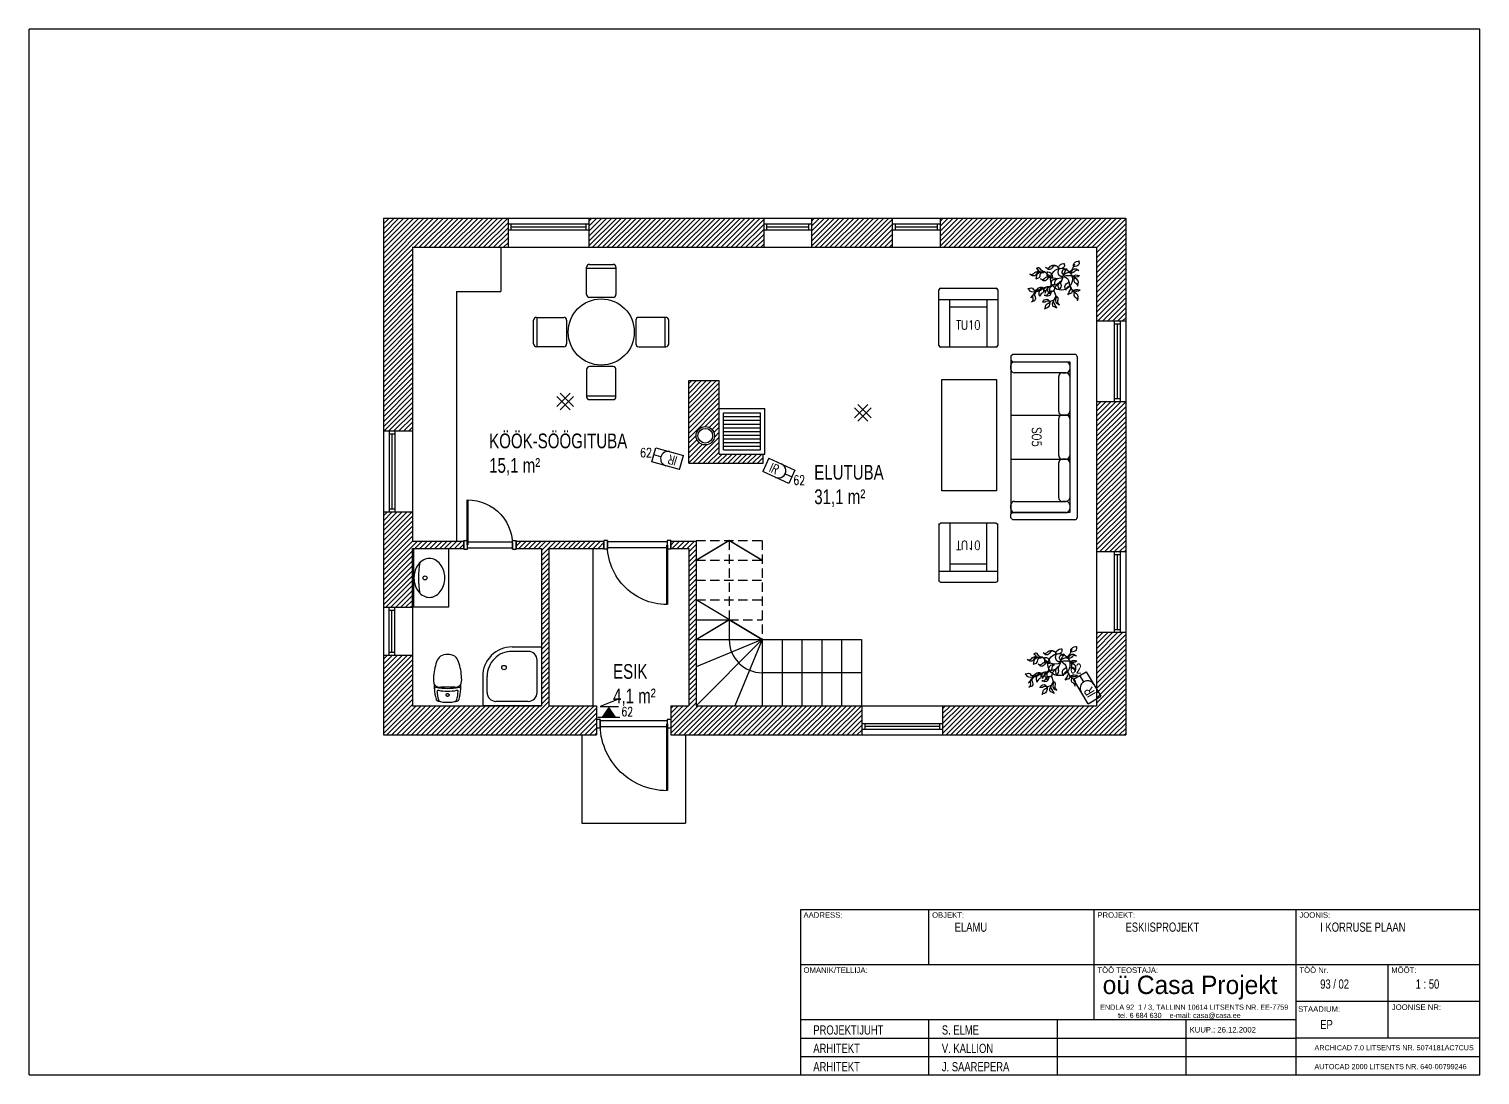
# Model space of a CAD drawing. Header units: millimetres. Extents: x -12537 to 28259, y 15551 to 29789.
# Drawn here: x 8509 to 28259, y 15551 to 29789 of the extents above; entities that cross this region are included whole.
import ezdxf
from ezdxf.enums import TextEntityAlignment as Align

# ---------------------------------------------------------------- set-up
doc = ezdxf.new("R2010")
doc.units = ezdxf.units.MM
doc.linetypes.add('DASHED', pattern=[19.05, 12.7, -6.35])
for name, color, linetype in [('A6SANITKAL', 4, 'Continuous'), ('A9SKALKD0', 7, 'Continuous'), ('A9SKALKD1', 7, 'Continuous'), ('A9SKALKD2', 7, 'Continuous'), ('A9SKALKD3', 7, 'Continuous'), ('AJILLUST', 7, 'Continuous'), ('aken', 4, 'Continuous'), ('ASIRTOKAL', 11, 'Continuous'), ('ASKASVIT', 82, 'Continuous'), ('hats', 7, 'Continuous'), ('NÕRK_TING', 7, 'Continuous'), ('NÕRK_TXT', 2, 'Continuous'), ('PP_TING', 7, 'Continuous'), ('SISUSTUS', 6, 'Continuous'), ('UKS', 2, 'Continuous'), ('VAL_TING', 7, 'Continuous')]:
    doc.layers.add(name, color=color, linetype=linetype)
doc.layers.get('PP_TING').off()
doc.layers.get('VAL_TING').off()
doc.styles.add('ARIAL', font='Arial')
doc.styles.add('ELEKTER', font='romans.shx', dxfattribs={"width": 0.75})
doc.styles.add('KIRJANURK', font='')
doc.styles.add('S', font='simplex', dxfattribs={"width": 0.8})
doc.styles.get("Standard").update_dxf_attribs({"font": 'swisscl.ttf'})
doc.styles.get('KIRJANURK').set_extended_font_data('BrushScript BT')
pattern_1 = [(45, (0, 5250.76), (-33.67596, 33.67596), [])]

# ---------------------------------------------------------------- blocks, each defined once
blk = doc.blocks.new('AS43005P')
at = {"layer": 'ASIRTOKAL', "linetype": 'Continuous'}
for p, q in [((30, 0), (2220, 0)), ((0, -30), (0, -875)), ((100, -124.9), (100, -100)), ((100, -100), (124.9, -100)), ((100, -870), (100, -130)), ((100, -850), (100, -150)), ((130, -100), (2120, -100)), ((150, -100), (200, -100)), ((250, -150), (250, -850)), ((250, -200), (250, -150)), ((300, -100), (775, -100)), ((825, -900), (825, -100)), ((825, -150), (825, -200)), ((825, -150), (825, -200)), ((875, -100), (1950, -100)), ((1425, -900), (1425, -100)), ((1425, -150), (1425, -200)), ((1425, -150), (1425, -200)), ((2000, -850), (2000, -150)), ((2000, -150), (2000, -200)), ((2050, -100), (2100, -100)), ((2125.1, -100), (2150, -100)), ((2150, -100), (2150, -124.9)), ((2150, -870), (2150, -130)), ((2150, -150), (2150, -850)), ((2250, -30), (2250, -875)), ((775, -250), (300, -250)), ((1375, -250), (875, -250)), ((1950, -250), (1475, -250)), ((0, -875), (25, -900)), ((25, -900), (75, -900)), ((100, -875), (75, -900)), ((75, -900), (2175, -900)), ((100, -875.1), (100, -875)), ((200, -900), (150, -900)), ((2100, -900), (2050, -900)), ((2150, -875), (2175, -900)), ((2150, -875.1), (2150, -875)), ((2225, -900), (2175, -900)), ((2250, -875), (2225, -900))]:
    blk.add_line(p, q, dxfattribs=at)
for centre, radius, start, end in [((30, -30), 30, 90, 180), ((2220, -30), 30, 0, 90), ((150, -150), 50, 90, 180), ((200, -150), 50, 0, 90), ((300, -150), 50, 90, 180), ((775, -150), 50, 0, 90), ((875, -150), 50, 90, 180), ((1375, -150), 50, 0, 90), ((1475, -150), 50, 90, 180), ((1950, -150), 50, 0, 90), ((2050, -150), 50, 90, 180), ((2100, -150), 50, 0, 90), ((300, -200), 50, 180, 270), ((775, -200), 50, 270, 0), ((875, -200), 50, 180, 270), ((1375, -200), 50, 270, 0), ((1475, -200), 50, 180, 270), ((1950, -200), 50, 270, 0), ((150, -850), 50, 180, 270), ((200, -850), 50, 270, 0), ((2050, -850), 50, 180, 270), ((2100, -850), 50, 270, 0)]:
    blk.add_arc(centre, radius, start, end, dxfattribs=at)
at = {"layer": 'A9SKALKD0', "style": 'S', "width": 0.8, "flags": 1}
blk.add_attdef('A9SKALKD0', text='', height=50, dxfattribs=at).set_placement((1125, -862.5), align=Align.MIDDLE)
at = {"layer": 'A9SKALKD1', "style": 'S', "width": 0.8}
blk.add_attdef('A9SKALKD1', text='', height=125, dxfattribs=at).set_placement((1125, -550), align=Align.MIDDLE)
at = {"layer": 'A9SKALKD2', "style": 'S', "width": 0.8, "flags": 1}
blk.add_attdef('A9SKALKD2', text='', height=50, dxfattribs=at).set_placement((1125, -712.5), align=Align.MIDDLE)
at = {"layer": 'A9SKALKD3', "style": 'S', "width": 0.8, "flags": 1}
blk.add_attdef('A9SKALKD3', text='', height=50, dxfattribs=at).set_placement((1125, -787.5), align=Align.MIDDLE)
blk = doc.blocks.new('Sofa suur')
at = {"layer": 'AJILLUST'}
blk.add_blockref('AS43005P', (-30, 0), dxfattribs=at).add_auto_attribs({'A9SKALKD1': 'SO5'})
blk = doc.blocks.new('4ülaud')
at = {"layer": 'SISUSTUS', "linetype": 'Continuous'}
for p, q in [((26377, 26712), (26377, 27082)), ((26377, 27072), (26777, 27072)), ((26417, 27122), (26737, 27122)), ((26777, 27082), (26777, 26712)), ((26737, 26672), (26417, 26672)), ((25656, 26041), (25656, 26361)), ((25696, 26401), (26066, 26401)), ((25706, 26001), (25706, 26401)), ((26106, 26361), (26106, 26041)), ((27047, 26361), (27047, 26041)), ((27457, 26401), (27087, 26401)), ((27447, 26001), (27447, 26401)), ((27497, 26041), (27497, 26361)), ((26066, 26001), (25696, 26001)), ((27087, 26001), (27457, 26001)), ((26377, 25691), (26377, 25321)), ((26737, 25731), (26417, 25731)), ((26777, 25321), (26777, 25691)), ((26377, 25331), (26777, 25331)), ((26417, 25281), (26737, 25281))]:
    blk.add_line(p, q, dxfattribs=at)
at = {"layer": 'SISUSTUS'}
blk.add_circle((26577, 26201), 450, dxfattribs=at)
at = {"layer": 'SISUSTUS', "linetype": 'Continuous'}
for centre, start, end in [((26417, 27082), 90, 180), ((26737, 27082), 0, 90), ((26417, 26712), 180, 270), ((26737, 26712), 270, 0), ((25696, 26361), 90, 180), ((26066, 26361), 0, 90), ((27087, 26361), 90, 180), ((27457, 26361), 0, 90), ((25696, 26041), 180, 270), ((26066, 26041), 270, 0), ((27087, 26041), 180, 270), ((27457, 26041), 270, 0), ((26417, 25691), 90, 180), ((26737, 25691), 0, 90), ((26417, 25321), 180, 270), ((26737, 25321), 270, 0)]:
    blk.add_arc(centre, 40, start, end, dxfattribs=at)
blk = doc.blocks.new('AS40010P')
at = {"layer": 'ASIRTOKAL', "linetype": 'Continuous'}
for p, q in [((-380, 800), (380, 800)), ((-400, 20), (-400, 780)), ((-400, 650), (400, 650)), ((-250, 0), (-250, 650)), ((250, 650), (250, 0)), ((400, 780), (400, 20)), ((-250, 550), (250, 550)), ((380, 0), (-380, 0))]:
    blk.add_line(p, q, dxfattribs=at)
for centre, start, end in [((-380, 780), 90, 180), ((380, 780), 0, 90), ((-380, 20), 180, 270), ((380, 20), 270, 0)]:
    blk.add_arc(centre, 20, start, end, dxfattribs=at)
at = {"layer": 'A9SKALKD0', "style": 'S', "width": 0.8, "flags": 1}
blk.add_attdef('A9SKALKD0', text='', height=50, dxfattribs=at).set_placement((0, -187.5), align=Align.MIDDLE)
at = {"layer": 'A9SKALKD1', "style": 'S', "width": 0.8}
blk.add_attdef('A9SKALKD1', text='', height=125, dxfattribs=at).set_placement((0, 300), align=Align.MIDDLE)
at = {"layer": 'A9SKALKD2', "style": 'S', "width": 0.8, "flags": 1}
blk.add_attdef('A9SKALKD2', text='', height=50, dxfattribs=at).set_placement((0, -37.5), align=Align.MIDDLE)
at = {"layer": 'A9SKALKD3', "style": 'S', "width": 0.8, "flags": 1}
blk.add_attdef('A9SKALKD3', text='', height=50, dxfattribs=at).set_placement((0, -112.5), align=Align.MIDDLE)
blk = doc.blocks.new('Tugitool')
at = {"layer": 'AJILLUST'}
blk.add_blockref('AS40010P', (0, -800), dxfattribs=at).add_auto_attribs({'A9SKALKD1': 'TU10'})
blk = doc.blocks.new('AS91101P')
at = {"layer": 'ASKASVIT'}
for points in [[(-19, 68), (-19, 76), (-18, 85), (-13, 94), (-6, 101), (3, 105), (13, 107), (18, 107), (20, 108), (19, 105), (19, 101), (20, 97), (20, 90), (18, 84), (12, 78), (4, 73), (-6, 70), (-19, 68)], [(15, 19), (15, 29), (25, 39), (43, 45), (58, 51), (72, 67), (84, 89), (91, 104)], [(81, 84), (81, 92), (82, 101), (87, 110), (94, 117), (103, 121), (113, 123), (118, 123), (120, 124), (119, 121), (119, 117), (120, 113), (120, 106), (118, 100), (112, 94), (104, 89), (94, 86), (81, 84)], [(-148, 48), (-154, 49), (-158, 48), (-165, 44), (-172, 33), (-180, 25), (-186, 23), (-196, 23), (-201, 25), (-208, 31), (-216, 35), (-210, 33), (-204, 32), (-196, 34), (-187, 39), (-182, 45), (-174, 50), (-166, 52), (-158, 52), (-148, 48), (-143, 47)], [(10, 13), (0, -10), (-26, -33), (-69, -47), (-117, -58), (-156, -74), (-186, -98), (-210, -127)], [(-131, 47), (-147, 45), (-157, 41), (-166, 34), (-170, 25), (-172, 14), (-173, 7), (-174, 1), (-172, 3), (-168, 5), (-160, 7), (-153, 10), (-147, 17), (-146, 24), (-144, 32), (-140, 40), (-137, 43), (-131, 47)], [(-172.408037, 73.209592), (-168.362328, 71.931999), (-163.855267, 69.76719), (-159.738581, 64.018025), (-153.776484, 54.719993), (-148.772581, 49.432181), (-141.994245, 45.067075), (-133.476964, 43.86046), (-123.220738, 45.812337), (-114.774434, 49.077295), (-111.225566, 50.922705), (-115.697139, 50.851728), (-125.101637, 51.59699), (-131.879974, 55.962097), (-138.693799, 62.56299), (-143.271837, 69.199372), (-148.27574, 74.487184), (-154.131371, 77.077857), (-159.951513, 77.432743), (-171.52082, 73.670944)], [(11, 15), (-5, 6), (-30, 2), (-65, 10), (-92, 29), (-110, 49), (-139, 48), (-164, 58)], [(-74, 15), (-80, 16), (-84, 15), (-91, 11), (-98, 0), (-106, -8), (-112, -10), (-122, -10), (-127, -8), (-134, -2), (-142, 2), (-136, 0), (-130, -1), (-122, 1), (-113, 6), (-108, 12), (-100, 17), (-92, 19), (-84, 19), (-74, 15), (-69, 14)], [(-40, 92), (-46, 93), (-50, 92), (-57, 88), (-64, 77), (-72, 69), (-78, 67), (-88, 67), (-93, 69), (-100, 75), (-108, 79), (-102, 77), (-96, 76), (-88, 78), (-79, 83), (-74, 89), (-66, 94), (-58, 96), (-50, 96), (-40, 92), (-35, 91)], [(-60, 8), (-60, 16), (-61, 25), (-66, 34), (-73, 41), (-82, 45), (-92, 47), (-97, 47), (-99, 48), (-98, 45), (-98, 41), (-99, 37), (-99, 30), (-97, 24), (-91, 18), (-83, 13), (-73, 10), (-60, 8)], [(-30, 1), (-46, -1), (-56, -5), (-65, -12), (-69, -21), (-71, -32), (-72, -39), (-73, -45), (-71, -43), (-67, -41), (-59, -39), (-52, -36), (-46, -29), (-45, -22), (-43, -14), (-39, -6), (-36, -3), (-30, 1)], [(12, 19), (-4, 18), (-17, 27), (-22, 49), (-19, 68), (-26, 87), (-41, 93)], [(35.533614, 72.845728), (28.063016, 61.005535), (24.639831, 53.706097), (17.702847, 42.711632), (13.746048, 34.566465), (13.303048, 30.116325), (16.02146, 21.306657), (13.081548, 27.891254), (8.45018, 35.54308), (5.198154, 43.507019), (4.483312, 49.870116), (6.527155, 56.85744), (10.262454, 62.777537), (15.467709, 65.405335), (21.297192, 65.274448), (31.707701, 70.530044), (35.533614, 72.845728)], [(19, 21), (33, 25), (61, 25), (78, 19), (89, 4)], [(19, 18), (41, 4), (47, -8), (51, -21), (54, -43), (66, -61), (74, -76), (87, -88)], [(51, 46), (57, 45), (61, 46), (68, 50), (75, 61), (83, 69), (89, 71), (99, 71), (104, 69), (111, 63), (119, 59), (113, 61), (107, 62), (99, 60), (90, 55), (85, 49), (77, 44), (69, 42), (61, 42), (51, 46), (46, 47)], [(73, 21), (78, 22), (82, 23), (88, 25), (93, 28), (100, 29), (108, 27), (116, 26), (120, 25), (123, 26), (120, 23), (111, 17), (101, 14), (95, 14), (90, 16), (85, 19), (81, 20), (73, 21)], [(110.004686, -46.651928), (114.717597, -31.231536), (115.153258, -20.470022), (112.442193, -9.39527), (105.862521, -2.066701), (96.640174, 4.253767), (90.65996, 8.026967), (85.59244, 11.391523), (86.60054, 8.748848), (86.791354, 4.280784), (85.347592, -3.838055), (85.225169, -11.452844), (89.162165, -19.789514), (95.142379, -23.562713), (101.626644, -28.657251), (107.293621, -35.577176), (108.805772, -39.541189), (110.004686, -46.651928)], [(-168.141996, -78.629011), (-182.791845, -85.365623), (-193.397943, -87.239305), (-204.736087, -86.036609), (-212.88019, -80.498235), (-220.379379, -72.205939), (-224.919851, -66.785227), (-228.933071, -62.214225), (-226.179149, -62.859139), (-221.725809, -62.44955), (-213.873633, -59.930953), (-206.343914, -58.789317), (-197.554897, -61.573769), (-193.014424, -66.994481), (-187.096992, -72.73765), (-179.48014, -77.426315), (-175.349258, -78.393686), (-168.141996, -78.629011)], [(-177.569946, -92.380082), (-181.755632, -96.793701), (-183.164674, -100.668569), (-183.76559, -108.708401), (-178.564564, -120.664543), (-176.409558, -131.771115), (-178.108697, -137.863153), (-183.703426, -146.15164), (-188.158488, -149.176938), (-197.04789, -151.622041), (-204.839067, -156.014939), (-199.824533, -152.160793), (-195.638847, -147.747174), (-192.820761, -139.997438), (-191.929749, -129.740436), (-194.105477, -122.239356), (-193.773937, -112.811202), (-190.955852, -105.061467), (-186.480069, -98.430677), (-177.569946, -92.380082), (-173.943733, -88.795312)], [(-124, -58), (-130, -57), (-134, -58), (-141, -62), (-148, -73), (-156, -81), (-162, -83), (-172, -83), (-177, -81), (-184, -75), (-192, -71), (-186, -73), (-180, -74), (-172, -72), (-163, -67), (-158, -61), (-150, -56), (-142, -54), (-134, -54), (-124, -58), (-119, -59)], [(-147.004686, -118.651928), (-151.717597, -103.231536), (-152.153258, -92.470022), (-149.442193, -81.39527), (-142.862521, -74.066701), (-133.640174, -67.746233), (-127.65996, -63.973033), (-122.59244, -60.608477), (-123.60054, -63.251152), (-123.791354, -67.719216), (-122.347592, -75.838055), (-122.225169, -83.452844), (-126.162165, -91.789514), (-132.142379, -95.562713), (-138.626644, -100.657251), (-144.293621, -107.577176), (-145.805772, -111.541189), (-147.004686, -118.651928)], [(-110.627529, -95.347107), (-105.382752, -82.366648), (-101.458561, -75.32387), (-96.588411, -63.270587), (-92.289593, -55.300633), (-88.936734, -52.341184), (-80.198743, -49.400519), (-87.260304, -50.86146), (-96.176217, -51.573147), (-104.539581, -53.586637), (-110.121418, -56.724007), (-114.598158, -62.464983), (-117.220547, -68.955212), (-116.312154, -74.714971), (-112.800157, -79.369633), (-110.983372, -90.889151), (-110.627529, -95.347107)], [(-53.91555, -80.7068), (-59.982251, -81.14855), (-63.634051, -83.0628), (-69.494602, -88.599401), (-73.705952, -100.938952), (-79.595953, -110.598553), (-84.955854, -113.955854), (-94.674355, -116.311854), (-100.004805, -115.546154), (-108.221356, -111.364253), (-116.938557, -109.361653), (-110.636256, -109.891753), (-104.569556, -109.450003), (-97.265955, -105.621503), (-89.697304, -98.641852), (-86.251654, -91.632751), (-79.654853, -84.888701), (-72.351252, -81.0602), (-64.576451, -79.1754), (-53.91555, -80.7068), (-48.8207, -80.50065)], [(-80.423726, -100.257381), (-80.210658, -86.259002), (-79.089021, -78.275148), (-78.891173, -65.276654), (-77.754317, -56.292915), (-75.693672, -52.323817), (-68.603169, -46.431045), (-74.66335, -50.339267), (-82.7233, -54.217051), (-89.798585, -59.109939), (-93.874217, -64.048483), (-95.980519, -71.017234), (-96.087053, -78.016424), (-93.163495, -83.061502), (-88.209732, -86.13725), (-82.362618, -96.227406), (-80.423726, -100.257381)], [(-25, -34), (-43, -53), (-51, -79), (-39, -114), (-52, -142), (-77, -151)], [(1.77361, -11.361729), (-11.742813, -20.154129), (-18.988558, -28.122767), (-24.023594, -38.352548), (-23.687364, -48.195664), (-20.678111, -58.963412), (-18.517836, -65.696407), (-16.794661, -71.529988), (-15.87003, -68.856964), (-13.146571, -65.309743), (-6.825458, -60.014129), (-1.840856, -54.2562), (0.495938, -45.337714), (-1.664336, -38.60472), (-3.362294, -30.535213), (-3.261426, -21.59151), (-1.874479, -17.581974), (1.77361, -11.361729)], [(28.995314, -75.651928), (24.282403, -60.231536), (23.846742, -49.470022), (26.557807, -38.39527), (33.137479, -31.066701), (42.359826, -24.746233), (48.34004, -20.973033), (53.40756, -17.608477), (52.39946, -20.251152), (52.208646, -24.719216), (53.652408, -32.838055), (53.774831, -40.452844), (49.837835, -48.789514), (43.857621, -52.562713), (37.373356, -57.657251), (31.706379, -64.577176), (30.194228, -68.541189), (28.995314, -75.651928)], [(42.466386, -105.845728), (49.936984, -94.005535), (53.360169, -86.706097), (60.297153, -75.711632), (64.253952, -67.566465), (64.696952, -63.116325), (61.97854, -54.306657), (64.918452, -60.891254), (69.54982, -68.54308), (72.801846, -76.507019), (73.516688, -82.870116), (71.472845, -89.85744), (67.737546, -95.777537), (62.532291, -98.405335), (56.702808, -98.274448), (46.292299, -103.530044), (42.466386, -105.845728)], [(77, -77), (82, -76), (86, -75), (92, -73), (97, -70), (104, -69), (112, -71), (120, -72), (124, -73), (127, -72), (124, -75), (115, -81), (105, -84), (99, -84), (94, -82), (89, -79), (85, -78), (77, -77)], [(109.004686, -145.651928), (113.717597, -130.231536), (114.153258, -119.470022), (111.442193, -108.39527), (104.862521, -101.066701), (95.640174, -94.746233), (89.65996, -90.973033), (84.59244, -87.608477), (85.60054, -90.251152), (85.791354, -94.719216), (84.347592, -102.838055), (84.225169, -110.452844), (88.162165, -118.789514), (94.142379, -122.562713), (100.626644, -127.657251), (106.293621, -134.577176), (107.805772, -138.541189), (109.004686, -145.651928)], [(-77.741186, -152.204427), (-85.477311, -149.934546), (-97.845847, -149.795573), (-105.628297, -151.648537), (-111.9747, -155.215494), (-118.784343, -156.836837), (-124.111615, -156.049327), (-128.697702, -154.057391), (-126.520469, -154.566956), (-124.065291, -151.926482), (-122.304975, -146.367589), (-118.367426, -141.318262), (-109.102605, -137.056444), (-100.115729, -135.944666), (-92.147982, -139.187353), (-85.894228, -143.866088), (-77.972806, -151.231621)], [(-77.741186, -152.204427), (-78.80664, -160.681738), (-80.61328, -170.363476), (-84.133912, -181.481261), (-90.063398, -191.116675), (-98.864978, -197.324105), (-115.171063, -202.234461), (-112.484265, -200.566793), (-110.260708, -196.953513), (-108.732012, -190.421814), (-107.944502, -185.094542), (-107.388613, -178.794463), (-104.655491, -173.00395), (-97.799523, -167.259761), (-91.453121, -163.692805), (-85.616284, -162.303082), (-82.41992, -158.458181), (-77.741186, -152.204427)], [(-32.466386, -193.845728), (-39.936984, -182.005535), (-43.360169, -174.706097), (-50.297153, -163.711632), (-54.253952, -155.566465), (-54.696952, -151.116325), (-51.97854, -142.306657), (-54.918452, -148.891254), (-59.54982, -156.54308), (-62.801846, -164.507019), (-63.516688, -170.870116), (-61.472845, -177.85744), (-57.737546, -183.777537), (-52.532291, -186.405335), (-46.702808, -186.274448), (-36.292299, -191.530044), (-32.466386, -193.845728)], [(-40.162274, -113.995527), (-38.270277, -117.79294), (-36.695849, -122.538588), (-37.970599, -129.493803), (-40.515626, -140.241958), (-40.842141, -147.514742), (-39.272186, -155.422665), (-34.222387, -162.386825), (-25.692744, -168.407223), (-17.476198, -172.213582), (-13.683257, -173.483859), (-16.841059, -170.317112), (-22.839093, -163.035382), (-24.409049, -155.12746), (-24.39563, -145.640636), (-22.803311, -137.737186), (-22.476796, -130.464402), (-24.68189, -124.45295), (-28.470357, -120.020398), (-39.214039, -114.313096)]]:
    blk.add_lwpolyline(points, dxfattribs=at)
blk.add_circle((0, 0), 74.886581, dxfattribs=at)
blk = doc.blocks.new('Poosas1')
at = {"layer": 'AJILLUST'}
blk.add_blockref('AS91101P', (0, 0), dxfattribs=at)
blk = doc.blocks.new('K-kauss')
at = {"layer": 'A6SANITKAL', "linetype": 'Continuous'}
for p, q in [((0, 0), (0, 490)), ((0, 490), (800, 490)), ((0, 470), (800, 470)), ((800, 490), (800, 0)), ((800, 0), (0, 0))]:
    blk.add_line(p, q, dxfattribs=at)
blk.add_lwpolyline([(135, 260, 0.120996), (154, 182, 0.105143), (213, 112, 0.088469), (296, 67, 0.079458), (400, 50, 0.079458), (504, 67, 0.088469), (587, 112, 0.105143), (646, 182, 0.120996), (665, 260, 0.120996), (646, 338, 0.105143), (587, 408, 0.088469), (504, 453, 0.079458), (400, 470, 0.079458), (296, 453, 0.088469), (213, 408, 0.105143), (154, 338, 0.120996)], format="xyb", close=True, dxfattribs=at)
blk.add_circle((400, 320), 27, dxfattribs=at)
blk.add_arc((400, -702), 1112, 79.1193, 100.8807, dxfattribs=at)
blk = doc.blocks.new('Uks710')
for p, q in [((-1681, 795), (-1631, 795)), ((-1681, 795), (-1681, 675)), ((-1631, 795), (-1631, 675)), ((-1021, 795), (-1021, 675)), ((-1021, 795), (-971, 795)), ((-971, 795), (-971, 675)), ((-1681, 675), (-1631, 675)), ((-1631, 775), (-1021, 775)), ((-1631, 735), (-1631, 122)), ((-1631, 695), (-1021, 695)), ((-1021, 675), (-971, 675))]:
    blk.add_line(p, q)
at = {"const_width": 30}
blk.add_lwpolyline([(-1631, 735), (-1631, 122)], dxfattribs=at)
blk.add_arc((-1631, 735), 613, 270, 5.6176)
blk = doc.blocks.new('Duss80x80')
at = {"layer": 'A6SANITKAL', "linetype": 'Continuous'}
for p, q in [((41100, 19900), (41100, 20700)), ((41100, 20700), (41900, 20700)), ((41280, 20640), (41720, 20640)), ((41900, 20300), (41900, 20700)), ((41160, 20520), (41160, 20080)), ((41840, 20520), (41840, 20300)), ((41280, 19960), (41500, 19960)), ((41500, 19900), (41100, 19900))]:
    blk.add_line(p, q, dxfattribs=at)
blk.add_circle((41610, 20180), 30, dxfattribs=at)
for centre, radius, start, end in [((41280, 20520), 120, 90, 180), ((41720, 20520), 120, 0, 90), ((41500, 20300), 400, 270, 0), ((41500, 20300), 340, 270, 0), ((41280, 20080), 120, 180, 270)]:
    blk.add_arc(centre, radius, start, end, dxfattribs=at)
blk = doc.blocks.new('Wc')
at = {"layer": 'A6SANITKAL', "linetype": 'Continuous'}
for p, q in [((-185, 179), (-245, 179)), ((-205, 100), (-205, -93)), ((-185, -179), (-245, -179))]:
    blk.add_line(p, q, dxfattribs=at)
blk.add_lwpolyline([(-100, 25, 0.152216), (-105, 23, 0.106943), (-111, 18, 0.074343), (-114, 10, 0.060974), (-115, 0, 0.060974), (-114, -10, 0.074343), (-111, -18, 0.106943), (-105, -23, 0.152216), (-100, -25, 0.152216), (-95, -23, 0.106943), (-89, -18, 0.074343), (-86, -10, 0.060974), (-85, 0, 0.060974), (-86, 10, 0.074343), (-89, 18, 0.106943), (-95, 23, 0.152216)], format="xyb", close=True, dxfattribs=at)
for centre, radius, start, end in [((-440, 3), 210, 152.8821, 180.711), ((-439, -2), 211, 179.3747, 206.9913), ((-510, 8), 147, 105.3839, 142.3772), ((-310, -527), 718, 91.5081, 109.512), ((-307, 44), 149, 62.6296, 98.3072), ((-281, 116), 73.6, 41.1436, 55.6019), ((-328, 95), 123, 2.2435, 34.1248), ((-184, 159), 20, 87.4071, 190.0591), ((-1082, 0), 892, 0, 10.0591), ((-1082, 0), 892, 349.9409, 0), ((-211, -446), 626, 74.4337, 87.4071), ((-147, 128), 16, 87.4071, 190.0591), ((-866, 0), 714, 0, 10.0591), ((-866, 0), 714, 349.9409, 0), ((-169, -357), 501, 74.4337, 87.4071), ((-54, 119), 40, 13.7116, 74.4337), ((-43, 95), 32, 13.7116, 74.4337), ((-540, 0), 540, 0, 13.7116), ((-540, 0), 540, 346.2884, 0), ((-432, 0), 432, 0, 13.7116), ((-432, 0), 432, 346.2884, 0), ((-509, -5), 150, 218.1392, 254.2627), ((-310, 527), 718, 250.488, 268.4919), ((-307, -44), 149, 261.6928, 297.0279), ((-281, -116), 73.6, 304.3981, 318.8564), ((-328, -95), 123, 325.8752, 1.5009), ((-184, -159), 20, 169.9409, 272.5929), ((-211, 446), 626, 272.5929, 285.5663), ((-147, -128), 16, 169.9409, 272.5929), ((-169, 357), 501, 272.5929, 285.5663), ((-54, -119), 40, 285.5663, 346.2884), ((-43, -95), 32, 285.5663, 346.2884)]:
    blk.add_arc(centre, radius, start, end, dxfattribs=at)
blk = doc.blocks.new('Uks1010')
for p, q in [((2086, 1714), (2136, 1714)), ((2086, 1714), (2086, 1594)), ((2086, 1594), (2136, 1594)), ((2136, 1714), (2136, 1594)), ((2136, 1694), (3046, 1694)), ((2136, 1614), (3046, 1614)), ((3046, 1714), (3046, 1594)), ((3046, 1714), (3096, 1714)), ((3046, 1594), (3096, 1594)), ((3096, 1714), (3096, 1594))]:
    blk.add_line(p, q)
at = {"const_width": 30}
blk.add_lwpolyline([(2136, 1654), (2136, 742)], dxfattribs=at)
blk.add_arc((2136, 1654), 912, 270, 3.7723)
blk = doc.blocks.new('Uks910')
for p, q in [((2469, 2280), (2519, 2280)), ((2469, 2280), (2469, 2160)), ((2519, 2280), (2519, 2160)), ((2519, 2260), (3329, 2260)), ((2519, 2180), (3329, 2180)), ((3329, 2280), (3329, 2160)), ((3329, 2280), (3379, 2280)), ((3379, 2280), (3379, 2160)), ((2469, 2160), (2519, 2160)), ((3329, 2160), (3379, 2160))]:
    blk.add_line(p, q)
at = {"const_width": 30}
blk.add_lwpolyline([(2519, 2220), (2519, 1408)], dxfattribs=at)
blk.add_arc((2519, 2220), 812, 270, 4.2364)
blk = doc.blocks.new('raam')
for p, q in [((39500, 28475), (0, 28475)), ((0, 0), (0, 28475)), ((39500, 0), (39500, 28475)), ((0, 0), (39500, 0))]:
    blk.add_line(p, q)
blk = doc.blocks.new('ET1513')
for p, q in [((-126, -126), (126, 126)), ((126, -126), (-126, 126))]:
    blk.add_line(p, q)
blk.add_circle((0, 0), 178)
at = {"layer": 'Defpoints'}
blk.add_point((-1, -1), dxfattribs=at)
at = {"style": 'ELEKTER'}
for tag, p in [('TÄHIS', (194, 364)), ('RAAM', (194, 364)), ('KÕRGUS', (-411, 204))]:
    blk.add_attdef(tag, text='', height=125, dxfattribs=at).set_placement(p, align=Align.MIDDLE)
blk = doc.blocks.new('ET1321')
for p, q in [((0, 150), (0, 250)), ((-100, 150), (100, 150))]:
    blk.add_line(p, q)
at = {"const_width": 100}
blk.add_lwpolyline([(50, 50, 1), (-50, 50, -1)], format="xyb", dxfattribs=at)
at = {"layer": 'Defpoints'}
blk.add_point((0, 50), dxfattribs=at)
at = {"style": 'ELEKTER'}
for tag, p in [('TÄHIS', (300, 445)), ('RAAM', (300, 445)), ('KÕRGUS', (-380, 300))]:
    blk.add_attdef(tag, text='', height=125, dxfattribs=at).set_placement(p, align=Align.MIDDLE)
blk = doc.blocks.new('ET1322')
for p, q in [((-30, 145), (-100, 250)), ((100, 250), (30, 145)), ((-100, 150), (100, 150))]:
    blk.add_line(p, q)
at = {"const_width": 100}
blk.add_lwpolyline([(50, 50, 1), (-50, 50, -1.387426)], format="xyb", dxfattribs=at)
at = {"layer": 'Defpoints'}
blk.add_point((0, 50), dxfattribs=at)
at = {"style": 'ELEKTER'}
for tag, p in [('TÄHIS', (300, 445)), ('RAAM', (300, 445)), ('KÕRGUS', (-380, 300))]:
    blk.add_attdef(tag, text='', height=125, dxfattribs=at).set_placement(p, align=Align.MIDDLE)
blk = doc.blocks.new('FT1542')
for p, q in [((50, 100), (440, 100)), ((50, 100), (50, -100)), ((340, 0), (440, 0)), ((440, 100), (440, -100)), ((440, -100), (50, -100))]:
    blk.add_line(p, q)
blk.add_arc((240, 0), 100, 270, 90)
at = {"layer": 'Defpoints'}
for p in [(50, 0), (440, 0)]:
    blk.add_point(p, dxfattribs=at)
at = {"style": 'ELEKTER'}
for tag, p in [('KÕRGUS', (-200, 150)), ('TÄHIS', (475, 310)), ('RAAM', (475, 310))]:
    blk.add_attdef(tag, text='', height=125, dxfattribs=at).set_placement(p, align=Align.MIDDLE)
at = {"style": 'ELEKTER', "flags": 8}
blk.add_attdef('SÜSTEEM', text='', height=125, dxfattribs=at).set_placement((550, 0), align=Align.MIDDLE)
at = {"layer": 'NÕRK_TXT', "style": 'ELEKTER', "width": 0.75}
blk.add_text('IR', height=125, dxfattribs=at).set_placement((175, 0), align=Align.MIDDLE)
blk = doc.blocks.new('FT1534')
for p, q in [((130, 294), (-120, 194)), ((-150, 50), (150, 50)), ((-120, 194), (130, 194))]:
    blk.add_line(p, q)
blk.add_solid([(-100, 50), (0, 194), (100, 50)])
at = {"layer": 'Defpoints'}
blk.add_point((0, 50), dxfattribs=at)
at = {"style": 'ELEKTER'}
for tag, p in [('TÄHIS', (275, 525)), ('RAAM', (275, 525)), ('KÕRGUS', (-375, 275))]:
    blk.add_attdef(tag, text='', height=125, dxfattribs=at).set_placement(p, align=Align.MIDDLE)
at = {"style": 'ELEKTER', "flags": 8}
blk.add_attdef('SÜSTEEM', text='', height=125, dxfattribs=at).set_placement((250, 125), align=Align.MIDDLE)
blk = doc.blocks.new('FT1415')
for p, q in [((-114, 282), (68, 464)), ((-114, 418), (68, 236)), ((-68, 464), (114, 282)), ((-68, 236), (114, 418))]:
    blk.add_line(p, q)
blk.add_lwpolyline([(0, 275, 0, 60, 0), (0, 200, 0, 0, 0), (0, 50, 0, 0, 0)], format="xyseb")
at = {"layer": 'Defpoints'}
blk.add_point((0, 350), dxfattribs=at)
at = {"style": 'ELEKTER'}
for tag, p in [('KÕRGUS', (-352, 525)), ('TÄHIS', (250, 650)), ('RAAM', (250, 650))]:
    blk.add_attdef(tag, text='', height=125, dxfattribs=at).set_placement(p, align=Align.MIDDLE)

msp = doc.modelspace()

# ---------------------------------------------------------------- hatches: boundary and pattern name
at = {"layer": 'hats'}
h = msp.add_hatch(dxfattribs=at)
h.set_pattern_fill('ANSI31', color=256, scale=15, style=0)
h.set_pattern_definition(pattern_1)
h.paths.add_polyline_path([(15029, 27214), (15029, 26817), (13729, 26817), (13729, 24317), (13332, 24317), (13332, 27214)])
h = msp.add_hatch(dxfattribs=at)
h.set_pattern_fill('ANSI31', color=256, scale=15, style=0)
h.set_pattern_definition(pattern_1)
h.paths.add_polyline_path([(20909, 27214), (23436, 27214), (23436, 25817), (23039, 25817), (23039, 26817), (20909, 26817)])
h.paths.add_polyline_path([(19159, 27214), (20259, 27214), (20259, 26817), (19159, 26817)])
h.paths.add_polyline_path([(16129, 27214), (18509, 27214), (18509, 26817), (16129, 26817)])
h = msp.add_hatch(dxfattribs=at)
h.set_pattern_fill('ANSI31', color=256, scale=15, style=0)
h.set_pattern_definition(pattern_1)
h.paths.add_polyline_path([(17489, 25002), (17904, 25002), (17904, 24002), (18504, 24002), (18504, 23877), (17489, 23877)])
edge = h.paths.add_edge_path(flags=16)
edge.add_arc((17714, 24252), 125, 0, 360)
h = msp.add_hatch(dxfattribs=at)
h.set_pattern_fill('ANSI31', color=256, scale=15, style=0)
h.set_pattern_definition(pattern_1)
h.paths.add_polyline_path([(23039, 24717), (23436, 24717), (23436, 22677), (23039, 22677)])
h = msp.add_hatch(dxfattribs=at)
h.set_pattern_fill('ANSI31', color=256, scale=15, style=0)
h.set_pattern_definition(pattern_1)
h.paths.add_polyline_path([(13729, 23217), (13332, 23217), (13332, 21917), (13729, 21917), (13729, 22717), (14429, 22717), (14429, 22817), (13729, 22817)])
h = msp.add_hatch(dxfattribs=at)
h.set_pattern_fill('ANSI31', color=256, scale=15, style=0)
h.set_pattern_definition(pattern_1)
h.paths.add_polyline_path([(13332, 21267), (13729, 21267), (13729, 20577), (15484, 20577), (15484, 22717), (15139, 22717), (15139, 22817), (16334, 22817), (16334, 22717), (15584, 22717), (15584, 20577), (16234, 20577), (16234, 20180), (13332, 20180)])
h = msp.add_hatch(dxfattribs=at)
h.set_pattern_fill('ANSI31', color=256, scale=15, style=0)
h.set_pattern_definition(pattern_1)
h.paths.add_polyline_path([(17244, 20577), (17489, 20577), (17489, 22717), (17244, 22717), (17244, 22817), (17589, 22817), (17589, 20577), (19844, 20577), (19844, 20180), (17244, 20180)])
h = msp.add_hatch(dxfattribs=at)
h.set_pattern_fill('ANSI31', color=256, scale=15, style=0)
h.set_pattern_definition(pattern_1)
h.paths.add_polyline_path([(20944, 20577), (20944, 20180), (23436, 20180), (23436, 21577), (23039, 21577), (23039, 20577)])

# ---------------------------------------------------------------- linework, layer by layer
for p, q in [((13332, 27214), (23436, 27214)), ((13332, 27214), (13332, 20180)), ((15029, 27214), (15029, 26817)), ((16129, 27214), (16129, 26817)), ((18509, 27214), (18509, 26817)), ((19159, 27214), (19159, 26817)), ((20259, 27214), (20259, 26817)), ((20909, 27214), (20909, 26817)), ((23436, 27214), (23436, 20180)), ((13729, 26817), (13729, 22817)), ((13729, 26817), (17489, 26817)), ((14929, 26817), (14929, 26217)), ((17489, 26817), (17489, 26817)), ((17489, 26817), (17589, 26817)), ((17589, 26817), (23039, 26817)), ((17589, 26817), (17589, 26817)), ((23039, 26817), (23039, 20577)), ((14329, 26217), (14329, 22817)), ((14329, 26217), (14929, 26217)), ((23039, 25817), (23436, 25817)), ((17489, 23877), (17489, 25002)), ((17489, 25002), (17904, 25002)), ((17904, 24002), (17904, 25002)), ((23039, 24717), (23436, 24717)), ((17904, 24622), (18524, 24622)), ((17964, 24562), (18464, 24562)), ((17964, 24062), (17964, 24562)), ((17964, 24512), (18464, 24512)), ((18464, 24062), (18464, 24562)), ((18524, 24002), (18524, 24622)), ((13332, 24317), (13729, 24317)), ((17964, 24462), (18464, 24462)), ((17964, 24412), (18464, 24412)), ((17964, 24362), (18464, 24362)), ((17964, 24312), (18464, 24312)), ((17964, 24262), (18464, 24262)), ((17964, 24212), (18464, 24212)), ((17964, 24162), (18464, 24162)), ((17964, 24112), (18464, 24112)), ((17904, 24002), (18524, 24002)), ((17964, 24062), (18464, 24062)), ((18504, 23877), (18504, 24002)), ((17489, 23877), (18504, 23877)), ((13332, 23217), (13729, 23217)), ((13729, 22817), (14429, 22817)), ((13729, 22717), (13729, 20577)), ((13729, 22717), (14429, 22717)), ((14429, 22817), (14429, 22717)), ((15139, 22817), (16334, 22817)), ((15139, 22817), (15139, 22717)), ((15139, 22717), (15484, 22717)), ((15484, 22717), (15484, 20577)), ((15584, 22717), (16334, 22717)), ((15584, 22717), (15584, 20577)), ((16184, 22717), (16184, 20577)), ((16334, 22717), (16334, 22817)), ((17244, 22817), (17489, 22817)), ((17244, 22717), (17244, 22817)), ((17244, 22717), (17489, 22717)), ((17489, 22817), (17489, 22817)), ((17489, 22817), (17589, 22817)), ((17489, 22717), (17489, 20577)), ((17589, 22817), (17589, 20577)), ((23039, 22677), (23436, 22677)), ((18489, 21477), (17589, 22017)), ((13332, 21917), (13729, 21917)), ((17589, 21747), (18039, 21747)), ((18039, 21747), (18039, 21477)), ((23039, 21577), (23436, 21577)), ((17589, 21477), (19839, 21477)), ((18489, 21477), (17589, 20577)), ((18489, 21477), (17589, 21105)), ((18489, 21477), (18116, 20577)), ((18489, 21477), (18489, 20577)), ((18759, 21477), (18759, 20577)), ((19029, 21477), (19029, 20577)), ((19299, 21477), (19299, 20577)), ((19569, 21477), (19569, 20577)), ((19839, 21477), (19839, 20577)), ((13332, 21267), (13729, 21267)), ((19839, 21027), (18489, 21027)), ((13729, 20577), (15484, 20577)), ((15584, 20577), (16234, 20577)), ((16234, 20577), (16234, 20180)), ((17244, 20577), (17489, 20577)), ((17244, 20577), (17244, 20180)), ((17589, 20577), (23039, 20577)), ((19844, 20577), (19844, 20180)), ((20944, 20577), (20944, 20180)), ((13332, 20180), (16234, 20180)), ((16034, 20180), (16034, 18980)), ((17244, 20180), (23436, 20180)), ((17444, 20180), (17444, 18980)), ((16034, 18980), (17444, 18980))]:
    msp.add_line(p, q)
at = {"linetype": 'DASHED', "ltscale": 10}
for p, q in [((17589, 22827), (18489, 22827)), ((18039, 22827), (18039, 21747)), ((18489, 22827), (18489, 21477)), ((17589, 22557), (18489, 22557)), ((17589, 22287), (18489, 22287)), ((17589, 22017), (18489, 22017)), ((18039, 21747), (18489, 21747))]:
    msp.add_line(p, q, dxfattribs=at)
at = {"color": 7, "linetype": 'Continuous', "ltscale": 0.5}
for p, q in [((28259, 17801), (19009, 17801)), ((19009, 17801), (19009, 15551)), ((20759, 17051), (20759, 17801)), ((23009, 16301), (23009, 17801)), ((25759, 15551), (25759, 17801)), ((28259, 15551), (28259, 17801)), ((28259, 17051), (19009, 17051)), ((27009, 16051), (27009, 17051)), ((28259, 16551), (25759, 16551)), ((25759, 16301), (19009, 16301)), ((20759, 15551), (20759, 16301)), ((20759, 15551), (20759, 16301)), ((22509, 15551), (22509, 16301)), ((24259, 15551), (24259, 16301)), ((19009, 16051), (25759, 16051)), ((28259, 16051), (25759, 16051)), ((19009, 15801), (28259, 15801)), ((28259, 15551), (28259, 15776)), ((19009, 15551), (28259, 15551))]:
    msp.add_line(p, q, dxfattribs=at)
msp.add_lwpolyline([(20933, 25017), (21679, 25017), (21679, 23502), (20933, 23502)], close=True)
at = {"linetype": 'DASHED', "ltscale": 10, "const_width": 20}
msp.add_lwpolyline([(18489, 22557), (18039, 22827), (17589, 22557)], dxfattribs=at)
at = {"const_width": 20}
msp.add_lwpolyline([(18489, 21477), (18039, 21747), (17589, 21477)], dxfattribs=at)
for radius in [125, 100]:
    msp.add_circle((17714, 24252), radius)
msp.add_arc((18489, 21477), 450, 180, 270)
at = {"layer": 'aken'}
for p, q in [((15029, 27137), (16129, 27137)), ((15069, 27137), (15069, 27057)), ((15069, 27097), (16089, 27097)), ((16089, 27137), (16089, 27057)), ((18509, 27137), (19159, 27137)), ((18549, 27137), (18549, 27057)), ((18549, 27097), (19119, 27097)), ((19119, 27137), (19119, 27057)), ((20259, 27137), (20909, 27137)), ((20299, 27137), (20299, 27057)), ((20299, 27097), (20869, 27097)), ((20869, 27137), (20869, 27057)), ((15029, 27057), (16129, 27057)), ((18509, 27057), (19159, 27057)), ((20259, 27057), (20909, 27057)), ((23279, 25817), (23279, 24717)), ((23279, 25777), (23359, 25777)), ((23319, 25777), (23319, 24757)), ((23359, 25817), (23359, 24717)), ((23279, 24757), (23359, 24757)), ((13409, 24317), (13409, 23217)), ((13489, 24317), (13489, 23217)), ((13409, 24277), (13489, 24277)), ((13449, 24277), (13449, 23257)), ((13409, 23257), (13489, 23257)), ((23279, 22677), (23279, 21577)), ((23279, 22637), (23359, 22637)), ((23319, 22637), (23319, 21617)), ((23359, 22677), (23359, 21577)), ((13409, 21267), (13409, 21917)), ((13409, 21877), (13489, 21877)), ((13449, 21307), (13449, 21877)), ((13489, 21267), (13489, 21917)), ((23279, 21617), (23359, 21617)), ((13409, 21307), (13489, 21307)), ((19844, 20337), (20944, 20337)), ((19844, 20257), (20944, 20257)), ((19884, 20337), (19884, 20257)), ((19884, 20297), (20904, 20297)), ((20904, 20337), (20904, 20257))]:
    msp.add_line(p, q, dxfattribs=at)

# ---------------------------------------------------------------- block references
at = {"color": 5, "xscale": 0.5, "yscale": 0.5, "zscale": 0.5}
msp.add_blockref('raam', (8509, 15551), dxfattribs=at)
for name, p in [('4ülaud', (-10279, -537)), ('Tugitool', (21294, 26259))]:
    msp.add_blockref(name, p)
at = {"xscale": 2, "yscale": 2, "zscale": 2}
for p in [(22562, 26383), (22527, 21137)]:
    msp.add_blockref('Poosas1', p, dxfattribs=at)
for name, p, rotation in [('Sofa suur', (22774, 25329), 270), ('K-kauss', (14219, 21917), 90), ('Duss80x80', (56584, 41277), 180), ('Wc', (14206, 20624), 270)]:
    msp.add_blockref(name, p, dxfattribs=dict(rotation=rotation))
at = {"xscale": -1, "rotation": 180}
msp.add_blockref('Tugitool', (21294, 22260), dxfattribs=at)
at = {"layer": 'NÕRK_TING'}
for p in [(15807, 24369), (19860, 24214)]:
    msp.add_blockref('FT1415', p, dxfattribs=at)
ref = msp.add_blockref('FT1542', (17437, 23875), dxfattribs=dict(at, rotation=164.4324391022361))
ref.add_attrib('SÜSTEEM', '62', dxfattribs={"layer": 'NÕRK_TXT', "height": 125, "style": 'ELEKTER', "width": 0.75, "flags": 8}).set_placement((16907, 24022), align=Align.MIDDLE)
ref = msp.add_blockref('FT1542', (18492, 23877), dxfattribs=dict(at, rotation=335.3361635781664))
ref.add_attrib('SÜSTEEM', '62', dxfattribs={"layer": 'NÕRK_TXT', "height": 125, "style": 'ELEKTER', "width": 0.75, "flags": 8}).set_placement((18992, 23648), align=Align.MIDDLE)
ref = msp.add_blockref('FT1542', (23039, 20611), dxfattribs=dict(at, rotation=120.7653304809575))
ref.add_attrib('SÜSTEEM', '62', dxfattribs={"layer": 'NÕRK_TXT', "height": 125, "style": 'ELEKTER', "width": 0.75, "flags": 8}).set_placement((22757, 21084), align=Align.MIDDLE)
ref = msp.add_blockref('FT1534', (16401, 20372), dxfattribs=at)
ref.add_attrib('SÜSTEEM', '62', dxfattribs={"layer": 'NÕRK_TXT', "height": 125, "style": 'ELEKTER', "width": 0.75, "flags": 8}).set_placement((16651, 20497), align=Align.MIDDLE)
at = {"layer": 'PP_TING'}
for name, p, rotation in [('ET1322', (14697, 26817), 180), ('ET1321', (17323, 26817), 180), ('ET1321', (23039, 26503), 90), ('ET1321', (23039, 24621), 90)]:
    msp.add_blockref(name, p, dxfattribs=dict(at, rotation=rotation))
for p in [(15815, 22817), (22900, 20577)]:
    msp.add_blockref('ET1321', p, dxfattribs=at)
at = {"layer": 'UKS', "xscale": -1, "rotation": 180}
msp.add_blockref('Uks710', (16109, 23502), dxfattribs=at)
at = {"layer": 'UKS', "xscale": -1}
for name, p in [('Uks910', (19713, 20547)), ('Uks1010', (19330, 18678))]:
    msp.add_blockref(name, p, dxfattribs=at)
at = {"layer": 'VAL_TING'}
for p in [(16297, 25665), (15315, 24566), (21316, 24241), (16789, 21664)]:
    msp.add_blockref('ET1513', p, dxfattribs=at)
at = {"layer": 'VAL_TING', "xscale": 0.5, "yscale": 0.5, "zscale": 0.5}
for p in [(14776, 22244), (14776, 21671), (15222, 21349), (14716, 20864)]:
    msp.add_blockref('ET1513', p, dxfattribs=at)

# ---------------------------------------------------------------- texts
at = {"color": 7, "linetype": 'Continuous', "ltscale": 0.5}
for s, height, style, p in [('AADRESS:', 75, 'ARIAL', (19051, 17691)), ('OBJEKT:', 75, 'ARIAL', (20801, 17691)), ('PROJEKT:', 75, 'ARIAL', (23051, 17691)), ('JOONIS:', 75, 'ARIAL', (25801, 17691)), ('OMANIK/TELLIJA:', 75, 'ARIAL', (19051, 16941)), ('TÖÖ TEOSTAJA:', 75, 'ARIAL', (23051, 16941)), ('TÖÖ Nr.', 75, 'ARIAL', (25801, 16941)), ('MÕÕT:', 75, 'ARIAL', (27051, 16941)), ('oü Casa Projekt', 250, 'KIRJANURK', (23123, 16653)), ('ENDLA 92  1 / 3, TALLINN 10614 LITSENTS NR. EE-7759', 70, 'ARIAL', (23089, 16439)), ('tel. 6 684 630    e-mail: casa@casa.ee', 70, 'ARIAL', (23332, 16327)), ('STAADIUM:', 75, 'ARIAL', (25784, 16411)), ('JOONISE NR:', 75, 'ARIAL', (27059, 16436)), ('KUUP.: 26.12.2002', 75, 'ARIAL', (24306, 16129)), ('ARCHICAD 7.0 LITSENTS NR. 5074181AC7CUS', 70, 'ARIAL', (26006, 15887)), ('AUTOCAD 2000 LITSENTS NR. 640-00799246', 70, 'ARIAL', (26006, 15630))]:
    msp.add_text(s, height=height, dxfattribs=dict(at, style=style)).set_placement(p)
at = {"char_height": 200, "attachment_point": 1}
for s, insert, width in [('{\\fSwis721 LtCn BT|b0|i0|c0|p34;KÖÖK-SÖÖGITUBA\\P15,1 m²}', (14772, 24282), 1967.86), ('{\\fSwis721 LtCn BT|b0|i0|c0|p34;ELUTUBA\\P31,1 m²}', (19197, 23855), 1050.38), ('{\\fSwis721 LtCn BT|b0|i0|c0|p34;ESIK\\P4,1 m²}', (16459, 21144), 806.05)]:
    msp.add_mtext(s, dxfattribs=dict(at, insert=insert, width=width))
at = {"color": 7, "linetype": 'Continuous', "ltscale": 0.5, "char_height": 125, "width": 4750, "attachment_point": 1}
for s, insert in [('ELAMU', (21109, 17626)), ('ESKIISPROJEKT', (23434, 17626)), ('I KORRUSE PLAAN', (26084, 17626)), ('93 / 02', (26084, 16851)), ('1 : 50', (27384, 16851)), ('{\\Fswisscl.ttf;PROJEKTIJUHT}', (19184, 16226)), ('{\\Fswisscl.ttf;S. ELME}', (20934, 16226)), ('EP', (26084, 16301)), ('{\\Fswisscl.ttf;ARHITEKT}', (19184, 15976)), ('V. KALLION', (20934, 15976)), ('{\\Fswisscl.ttf;ARHITEKT}', (19184, 15726)), ('{\\Fswisscl.ttf;J. SAAREPERA}', (20934, 15726))]:
    msp.add_mtext(s, dxfattribs=dict(at, insert=insert))

doc.saveas('drawing.dxf')
